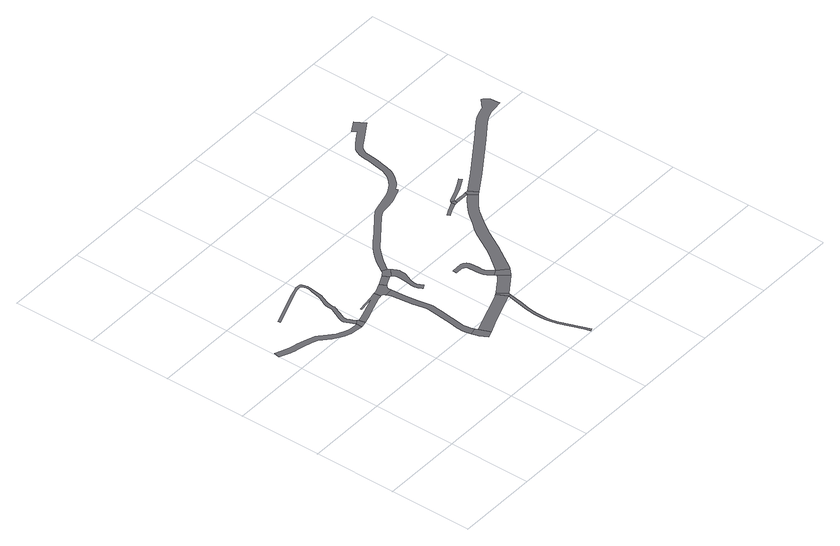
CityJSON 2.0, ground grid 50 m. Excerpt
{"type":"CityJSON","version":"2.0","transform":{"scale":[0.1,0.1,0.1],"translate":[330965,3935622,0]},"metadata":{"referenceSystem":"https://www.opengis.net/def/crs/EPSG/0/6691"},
"CityObjects":{
"road1":{"type":"Road","attributes":{"RoadStructureAttribute.sectionType":"1"},"geometry":[{"type":"MultiSurface","lod":"1","boundaries":[[[0,1,2,3,4,5,6,7,8,9,10,11,12,13,14,15,16,17,18,19,20,21,22,23,24,25,26,27,28,29,30,31,32,33]]]}]},
"road2":{"type":"Road","attributes":{"RoadStructureAttribute.sectionType":"1"},"geometry":[{"type":"MultiSurface","lod":"1","boundaries":[[[34,35,36,37,38,39,40,41,42,43,44,45,46,47,48,49,50,51,52,53,54,55,56,57,58,59,60,61,62,63,64,65,66,67,68,69,70,71,72,73,74,75,76,77,78,79,80,81,82,83,84,85,86,87,88,89,90,91,92,93,94]]]}]},
"road3":{"type":"Road","geometry":[{"type":"MultiSurface","lod":"1","boundaries":[[[94,0,33,95,96,97,34]]]}]},
"road4":{"type":"Road","attributes":{"RoadStructureAttribute.sectionType":"1"},"geometry":[{"type":"MultiSurface","lod":"1","boundaries":[[[98,99,100,101,102,103,104,105,106,97,96,107,108,109,110,111]]]}]},
"road5":{"type":"Road","geometry":[{"type":"MultiSurface","lod":"1","boundaries":[[[112,113,114,115,116,117,118]]]}]},
"road6":{"type":"Road","attributes":{"RoadStructureAttribute.sectionType":"1"},"geometry":[{"type":"MultiSurface","lod":"1","boundaries":[[[119,120,121,122,123,124,125,126,127,128,129,115,114,130,131,132,133,134,135,136,137,138,139]]]}]},
"road7":{"type":"Road","geometry":[{"type":"MultiSurface","lod":"1","boundaries":[[[140,141,142,143,119,139,144,145,146,147,148,149,98,111]]]}]},
"road8":{"type":"Road","attributes":{"RoadStructureAttribute.sectionType":"1"},"geometry":[{"type":"MultiSurface","lod":"1","boundaries":[[[150,151,152,153,113,112,154,155]]]}]},
"road9":{"type":"Road","attributes":{"RoadStructureAttribute.sectionType":"1"},"geometry":[{"type":"MultiSurface","lod":"1","boundaries":[[[156,157,158,159,160,148,147]]]}]},
"road10":{"type":"Road","attributes":{"RoadStructureAttribute.sectionType":"1"},"geometry":[{"type":"MultiSurface","lod":"1","boundaries":[[[161,162,163,164,165,166,167,168,169,170,171,172,173,174,175,176,177,178,179,180,181,182,183,184,185,186]]]}]},
"road11":{"type":"Road","attributes":{"RoadStructureAttribute.sectionType":"1"},"geometry":[{"type":"MultiSurface","lod":"1","boundaries":[[[187,188,189,190,191,192,193,194,195,196,197,198,199,200,201,202,203,204,205,155]]]}]},
"road12":{"type":"Road","geometry":[{"type":"MultiSurface","lod":"1","boundaries":[[[206,207,208,209,210,211,159,158,212,161,186]]]}]},
"road13":{"type":"Road","geometry":[{"type":"MultiSurface","lod":"1","boundaries":[[[213,150,155,205,214,215]]]}]},
"road14":{"type":"Road","attributes":{"function":"3","RoadStructureAttribute.sectionType":"1"},"geometry":[{"type":"MultiSurface","lod":"1","boundaries":[[[214,216,217,218,219,220,221,222,215]]]}]},
"road15":{"type":"Road","geometry":[{"type":"MultiSurface","lod":"1","boundaries":[[[223,224,225,226,227,228,229,230,231,232,233,234,235,236,237,238,239,240,241,242,243,244,245]]]}]},
"road16":{"type":"Road","geometry":[{"type":"MultiSurface","lod":"1","boundaries":[[[244,219,218,246,247,248,245]]]}]},
"road17":{"type":"Road","attributes":{"function":"3","RoadStructureAttribute.sectionType":"1"},"geometry":[{"type":"MultiSurface","lod":"1","boundaries":[[[249,250,251,252,253,254,255,256,249,257,258,259,260,261,262,263,264,265,266,245,248,267,268,269,270,271,272,273,274,275,276]]]}]},
"road18":{"type":"Road","attributes":{"RoadStructureAttribute.sectionType":"1"},"geometry":[{"type":"MultiSurface","lod":"1","boundaries":[[[277,278,279,280,281,282,283,284,285,286,287,288,289,290,291,292,293,294,295,296,297,298,299,300,301,302,303,304,305,306,307,308,309,310,311,312,313,314,315,316,317,318,319,320,321,322,323,324,325,326,327,328,329,330,331,332,333,334,335,336,337,338,339,340,208,207]]]}]},
"road19":{"type":"Road","geometry":[{"type":"MultiSurface","lod":"1","boundaries":[[[341,342,343,344,345,346,347,348,349,350]]]}]},
"road20":{"type":"Road","geometry":[{"type":"MultiSurface","lod":"1","boundaries":[[[351,341,350,352,255,254,353]]]}]},
"road21":{"type":"Road","geometry":[{"type":"MultiSurface","lod":"1","boundaries":[[[254,354,355,356,357,358,359,360,361,362,363,353]]]}]},
"road22":{"type":"Road","geometry":[{"type":"MultiSurface","lod":"1","boundaries":[[[364,365,250,249,276]]]}]},
"road23":{"type":"Road","attributes":{"function":"3","RoadStructureAttribute.sectionType":"1"},"geometry":[{"type":"MultiSurface","lod":"1","boundaries":[[[364,366,367,368,369,370,371,372,373,374,375,376,377,378,379,380,381,382,383,384,385,386,387,388,365]]]}]}
},
"vertices":[
[466,1002,0],[459,1001,0],[439,1001,0],[410,1005,0],[395,1010,0],[380,1015,0],[360,1023,0],[338,1035,0],[319,1049,0],[286,1080,0],[266,1099,0],[251,1110,0],[208,1126,0],[144,1144,0],[121,1151,0],[96,1157,0],[71,1164,0],[12,1191,0],[3,1155,0],[69,1125,0],[96,1116,0],[113,1113,0],[136,1107,0],[205,1090,0],[214,1087,0],[233,1077,0],[291,1025,0],[334,998,0],[354,987,0],[374,980,0],[392,974,0],[394,973,0],[434,968,0],[466,967,0],
[490,1019,0],[486,1027,0],[474,1053,0],[471,1058,0],[467,1070,0],[465,1076,0],[465,1082,0],[466,1086,0],[467,1091,0],[470,1096,0],[503,1172,0],[505,1178,0],[505,1183,0],[504,1207,0],[506,1215,0],[509,1227,0],[528,1271,0],[534,1286,0],[546,1349,0],[549,1371,0],[549,1395,0],[546,1415,0],[542,1425,0],[537,1433,0],[534,1434,0],[530,1436,0],[518,1437,0],[504,1437,0],[477,1429,0],[431,1413,0],[430,1413,0],[419,1409,0],[228,1337,0],[232,1323,0],[429,1397,0],[457,1408,0],[476,1415,0],[502,1421,0],[508,1420,0],[520,1420,0],[528,1415,0],[532,1410,0],[535,1403,0],[536,1390,0],[535,1371,0],[531,1349,0],[517,1295,0],[511,1279,0],[491,1238,0],[485,1220,0],[483,1209,0],[482,1189,0],[482,1183,0],[479,1177,0],[446,1103,0],[440,1088,0],[438,1082,0],[438,1073,0],[439,1067,0],[459,1020,0],[465,1005,0],
[488,969,0],[505,974,0],[496,1009,0],
[719,1085,0],[680,1079,0],[576,1064,0],[578,1054,0],[681,1069,0],[609,1046,0],[571,1034,0],[523,1019,0],[510,1014,0],[538,983,0],[624,1013,0],[699,1039,0],[714,1043,0],[725,1045,0],
[853,410,0],[827,475,0],[818,492,0],[775,481,0],[783,448,0],[786,441,0],[813,394,0],
[752,1028,0],[758,1002,0],[771,906,0],[777,868,0],[781,849,0],[792,794,0],[793,781,0],[775,625,0],[768,581,0],[765,539,0],[766,518,0],[810,516,0],[806,530,0],[803,558,0],[826,728,0],[828,745,0],[832,778,0],[832,795,0],[814,873,0],[805,946,0],[798,1032,0],
[737,1045,0],[742,1042,0],[744,1041,0],[748,1034,0],[797,1039,0],[797,1054,0],[802,1066,0],[812,1073,0],[796,1112,0],[739,1088,0],
[1106,583,0],[1080,569,0],[980,533,0],[838,480,0],[917,436,0],[1140,522,0],
[819,1077,0],[874,1104,0],[878,1106,0],[857,1143,0],[803,1115,0],
[889,1104,0],[896,1094,0],[903,1076,0],[904,1055,0],[897,1001,0],[893,982,0],[891,967,0],[892,952,0],[898,935,0],[909,914,0],[914,909,0],[937,924,0],[925,944,0],[922,952,0],[919,961,0],[920,974,0],[921,986,0],[925,1002,0],[945,1050,0],[949,1062,0],[951,1068,0],[951,1082,0],[950,1099,0],[945,1113,0],[935,1131,0],[928,1139,0],
[1112,380,0],[1110,363,0],[1105,321,0],[1104,287,0],[1106,254,0],[1111,219,0],[1119,182,0],[1169,43,0],[1182,6,0],[1196,11,0],[1133,186,0],[1125,224,0],[1121,255,0],[1119,287,0],[1120,321,0],[1123,357,0],[1127,382,0],[1139,440,0],[1154,519,0],
[921,1147,0],[917,1153,0],[889,1169,0],[887,1165,0],[879,1157,0],[869,1150,0],[884,1107,0],
[1111,586,0],[1156,532,0],[1118,590,0],
[1186,552,0],[1243,590,0],[1277,616,0],[1233,674,0],[1224,663,0],[1200,644,0],[1151,612,0],
[1246,723,0],[1239,733,0],[1230,754,0],[1227,770,0],[1226,787,0],[1226,823,0],[1222,848,0],[1216,863,0],[1202,874,0],[1186,880,0],[1120,878,0],[1121,853,0],[1157,854,0],[1169,852,0],[1179,846,0],[1188,837,0],[1190,775,0],[1190,760,0],[1197,735,0],[1204,718,0],[1226,688,0],[1226,687,0],[1261,706,0],
[1284,621,0],[1305,639,0],[1318,652,0],
[1661,1208,0],[1661,1224,0],[1644,1224,0],[1620,1223,0],[1589,1223,0],[1577,1224,0],[1577,1207,0],[1645,1208,0],[1627,1184,0],[1582,1146,0],[1546,1111,0],[1525,1084,0],[1492,1042,0],[1458,999,0],[1437,970,0],[1367,850,0],[1328,792,0],[1272,717,0],[1325,659,0],[1398,772,0],[1421,813,0],[1492,933,0],[1541,1007,0],[1573,1047,0],[1591,1071,0],[1622,1102,0],[1664,1137,0],[1695,1159,0],
[937,1181,0],[959,1212,0],[996,1256,0],[1031,1293,0],[1169,1393,0],[1235,1443,0],[1265,1459,0],[1279,1465,0],[1333,1470,0],[1381,1480,0],[1424,1495,0],[1460,1511,0],[1467,1514,0],[1463,1530,0],[1476,1537,0],[1487,1542,0],[1505,1557,0],[1539,1598,0],[1556,1621,0],[1566,1641,0],[1576,1675,0],[1590,1758,0],[1598,1816,0],[1601,1834,0],[1609,1853,0],[1620,1871,0],[1639,1886,0],[1692,1917,0],[1776,1970,0],[1797,1983,0],[1761,2044,0],[1693,2005,0],[1709,1978,0],[1684,1963,0],[1627,1925,0],[1600,1905,0],[1590,1896,0],[1578,1878,0],[1567,1852,0],[1561,1821,0],[1555,1776,0],[1547,1728,0],[1537,1674,0],[1523,1644,0],[1511,1621,0],[1493,1600,0],[1466,1575,0],[1446,1563,0],[1414,1546,0],[1386,1536,0],[1285,1510,0],[1275,1507,0],[1259,1502,0],[1255,1500,0],[1244,1495,0],[1214,1473,0],[1105,1392,0],[1088,1379,0],[1084,1377,0],[1047,1351,0],[1013,1325,0],[986,1300,0],[956,1265,0],[930,1236,0],
[1555,1229,0],[1516,1211,0],[1488,1200,0],[1475,1193,0],[1462,1186,0],[1469,1170,0],[1474,1172,0],[1496,1184,0],[1553,1205,0],[1558,1205,0],
[1556,1233,0],[1568,1207,0],[1558,1236,0],
[1581,1229,0],[1586,1233,0],[1663,1261,0],[1742,1303,0],[1733,1322,0],[1687,1297,0],[1665,1285,0],[1643,1275,0],[1567,1245,0],[1561,1240,0],
[1715,1173,0],[1684,1224,0],
[1841,1254,0],[2074,1411,0],[2189,1491,0],[2206,1501,0],[2224,1511,0],[2244,1519,0],[2271,1527,0],[2284,1529,0],[2299,1531,0],[2358,1539,0],[2350,1599,0],[2342,1610,0],[2325,1629,0],[2318,1636,0],[2273,1592,0],[2276,1588,0],[2258,1586,0],[2225,1576,0],[2199,1566,0],[2176,1553,0],[2157,1541,0],[2040,1460,0],[1808,1304,0]
]}
